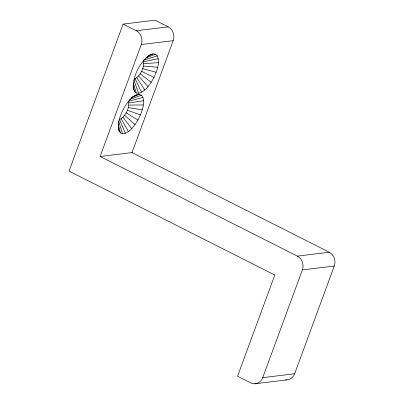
<?xml version="1.0" encoding="UTF-8"?>
<svg xmlns="http://www.w3.org/2000/svg" width="404" height="404" viewBox="0 0 404 404"><rect width="100%" height="100%" fill="white"/><g stroke="black" fill="none" stroke-linecap="round" stroke-linejoin="round"><path stroke-width="0.61" d="M125.351 133.345L119.594 119.67C125.619 116.044 129.679 108.242 128.618 101.222L142.935 97.409C144.905 105.222 141.451 113.16 137.976 120.028C134.335 125.715 129.987 132.997 122.609 133.785L120.432 132.881L118.973 130.694L118.215 127.154M134.143 79.234C140.521 75.927 145.031 67.291 143.248 60.196M133.133 87.193L134.381 91.279L136.158 92.94L138.592 93.284C146.081 91.183 150.399 83.81 153.98 77.452C156.873 70.846 160.231 63.009 157.313 55.863L155.535 54.197L153.101 53.853L149.056 55.363M123.119 24.099L69.033 171.094L274.801 275.023L237.567 376.23L250.743 382.881A10.454 9.156 83 0 0 262.726 377.654L294.647 373.756L334.285 266.029A10.454 9.156 83 0 0 329.3 252.232L132.022 152.586L100.096 156.479L141.279 44.551A10.454 9.156 83 0 0 136.294 30.755L123.119 24.099L155.045 20.2L168.221 26.856A10.454 9.156 83 0 1 173.205 40.653L132.022 152.586M262.726 377.654L302.364 269.928A10.454 9.156 83 0 0 297.379 256.131L100.096 156.479M142.935 97.409L141.476 95.223L139.299 94.314C131.916 95.107 127.573 102.389 123.927 108.075C120.453 114.943 117.003 122.877 118.973 130.694M150.172 54.853C139.673 62.246 132.911 75.548 133.386 88.405M134.31 95.778L136.552 94.753M147.379 56.383L153.101 53.853M132.285 97.01L133.426 96.511M131.315 97.702L139.299 94.314M145.778 57.999L155.535 54.197M129.644 99.465L141.476 95.223M143.834 60.014L157.313 55.863M143.758 61.671L158.307 58.737M128.952 102.929L143.577 100.732M136.294 30.755L168.221 26.856M141.279 44.551L173.205 40.653M297.379 256.131L329.3 252.232M302.364 269.928L334.285 266.029M254.767 383.8L286.694 379.901M143.834 63.66L158.449 62.615M128.841 105.101L143.359 104.964M143.465 66.039L157.737 67.246M128.295 107.59L142.299 109.812M142.683 68.635L156.212 72.306M127.351 110.226L140.461 114.953M141.541 71.276L153.98 77.452M126.073 112.832L137.976 120.028M140.107 73.781L151.197 82.33M124.553 115.231L135.017 124.7M138.491 75.982L148.046 86.618M122.892 117.256L131.775 128.644M136.799 77.725L144.748 90.011M121.2 118.771L128.482 131.593M135.143 78.891L141.521 92.284M133.845 79.982L138.592 93.284M118.554 121.054L122.609 133.785M133.371 82.805L136.158 92.94M118.14 123.71L120.432 132.881M133.138 85.749L134.381 91.279M294.647 373.756A10.454 9.156 83 0 1 285.663 379.866"/></g></svg>
